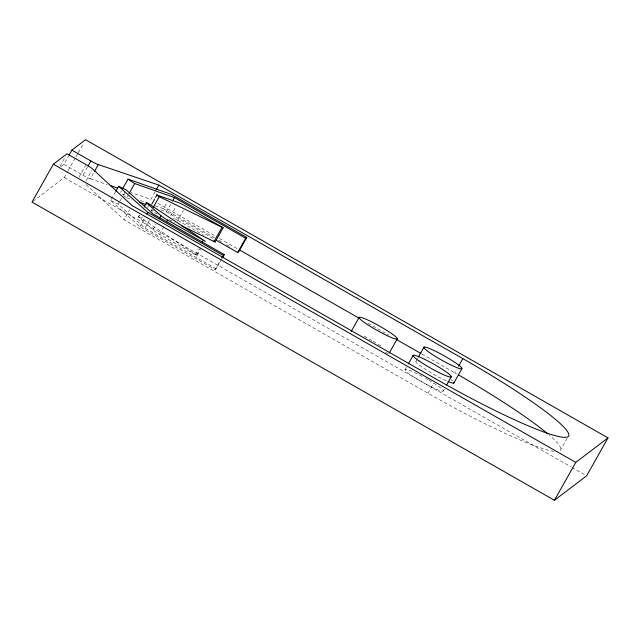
<?xml version="1.0" encoding="UTF-8"?>
<svg xmlns="http://www.w3.org/2000/svg" width="640" height="640" viewBox="0 0 640 640"><rect width="100%" height="100%" fill="white"/><g stroke="black" fill="none" stroke-linecap="round" stroke-linejoin="round"><path stroke-width="0.48" stroke-dasharray="3.2 2.4" d="M139.368 215.168L138.488 216.984L152.896 229.888A10.816 1.224 29.4 0 0 159.56 234.304L196.944 255.504L200.608 249.712M197.312 255.568L141.48 218.336L138.424 216.84M59.992 166.32L65.176 157.12M61.112 166.424L63.864 164.336L68.576 155.968M32.784 201.504L64.216 177.616L67.616 171.584M68.096 170.728L75.384 157.8M75.864 156.936L77.808 153.496M78.296 152.632L83.632 143.152M78.992 177.168L85.592 165.456M63.864 164.336L82.864 175.176L87.576 166.816M85.984 180.68L91.64 170.64M82.864 175.176A8.744 0.992 29.4 0 0 90.328 178.808L93.632 172.96M221.864 258.752L216.208 268.784L215.136 269.6L139.88 226.648L110.648 200.488L115.36 192.12M120.504 192.52L121.448 190.84M216.208 268.784L144.976 228.12L118.24 204.2L119.648 201.688M120.12 200.856L121.536 198.344M123.424 195L125.776 190.816M123.36 195.56L126.696 197.776L127.632 196.096M554.176 451.376A136.872 15.496 29.4 0 1 427.984 393.232L124.024 219.736L129.68 209.704M138.576 217.072L139.52 215.4M155.112 191.808L150.872 199.336L131.008 192.6M141.48 218.336L142.424 216.664M147.608 207.464L149.016 204.952M139.88 226.648L144.6 218.28M152.184 209.24L151.24 210.912L157.512 213.984M144.976 228.12L150.152 218.92M155.184 205.76L163.504 208.696L167.28 202M152.896 229.888L156.2 224.032M160.904 209.84L166.448 211.8L170.688 204.272M159.56 234.304L164.272 225.944M170.696 215.88L175.88 206.68M176.104 219.496A10.816 1.224 29.4 0 1 177.816 220.432L183.464 210.392M195.176 254.632L198.48 248.784M196.536 254.872L200.304 248.184M215.136 269.6L219.848 261.24M405.048 369.784L406.456 367.272M416.008 361.272L417.888 357.928M427.984 393.232L433.632 383.2M443.28 390.888L444.216 389.216M456.512 373.8A136.872 15.496 29.4 0 0 454.824 372.832L456.712 369.488M567.208 438.256L560.136 450.8A136.872 15.496 29.4 0 0 549.288 435.168M90.328 178.808L107.36 184.584M121.888 194.008L128.36 196.288M140.384 200.536L145.936 202.496M126.696 197.776L132.24 199.728M150.776 209.856L153.56 210.84M169.168 219.688L174.544 222.32M110.648 200.488L118.24 204.2M157.816 203.304L215.136 236.016M219.48 238.496L237.712 248.904M367.984 323.264L388.824 335.16M421.824 353.992L454.824 372.832M163.504 208.696L214.544 237.824M218.864 240.296L221.464 241.776M226.648 244.736L230.976 247.208M166.448 211.8L213.656 238.744M177.816 220.432L204.104 235.44M64.216 177.616L571.016 466.896M571.88 467.392L585.768 475.32M86.032 184.544L124.024 219.736M387.96 353.264A21.896 2.48 29.4 0 1 385.544 352.576M364.08 336.304A21.896 2.48 29.4 0 1 372.312 340.736M373.136 341.208A21.896 2.48 29.4 0 1 381.52 346.376M446.184 380.72A21.896 2.48 29.4 0 1 422.912 367.744A21.896 2.48 29.4 0 1 417.408 361.336M451.032 379.592A21.896 2.48 29.4 0 1 452.728 381.024M428.856 380.184A21.896 2.48 29.4 0 1 438.968 390.336A21.896 2.48 29.4 0 1 406.944 372.032A21.896 2.48 29.4 0 1 423.904 377.352M425.568 378.28A21.896 2.48 29.4 0 1 428.048 379.712M173.64 218.232A10.816 1.224 29.4 0 1 174.032 218.432M174.44 218.632A10.816 1.224 29.4 0 1 175.68 219.272"/><path stroke-width="0.96" d="M181.712 225.824L215.088 242.032L223.16 227.776L185.824 206.216A10.816 1.224 29.4 0 0 178.232 202.504L156.568 194.92L159.248 196.696L223.144 227.808M71.88 150.12L90.872 160.96A8.744 0.992 29.4 0 0 98.344 164.592L158.88 185.12L462.84 358.616A136.872 15.496 29.4 0 1 568.144 436.584A136.872 15.496 29.4 0 1 435.992 379.016L132.04 205.52L92.584 168.968A8.744 0.992 29.4 0 0 86.064 164.616L67.064 153.776L53.36 164.184L32 202.104L554.424 500.296L586.64 475.816L608 437.896L85.576 139.704L71.88 150.12L69.048 155.136M88.048 165.976L90.872 160.96M94.568 171.28L98.344 164.592M115.832 191.288L118.656 186.272L126.248 189.984L152.984 213.904L224.224 254.568L222.336 257.912M122.392 189.168L128.048 179.136L171.52 194.48L246.776 237.432L238.76 251.648L237.688 252.464L216.232 240.216M129.048 193.592L134.704 183.552L174.456 197.584L245.696 238.248L246.776 237.432M144.232 207.032L146.432 202.616L148.312 203.408L205.336 241.32L167.568 220.088A10.816 1.224 29.4 0 1 160.912 215.664L146.584 202.848M156.056 190.136L158.88 185.12M151.752 204.184L154.584 199.168M155.528 197.496L156.936 194.984M146.952 214.104L147.896 212.432L118.656 186.272M153.128 207.568L159.248 196.696M159.496 218.176L160.912 215.664M172.576 200.928L174.456 197.584M166.624 221.76L167.568 220.088M202.248 242.088L203.192 240.416M213.984 241.616L221.992 227.4M221.736 257.896L224.224 254.568M237.688 252.464L245.696 238.248M351.168 331.528L359.176 317.312M389.16 353.216L397.168 338.992A21.896 2.48 29.4 0 0 370.536 321.32A21.896 2.48 29.4 0 0 366.816 324.144A21.896 2.48 29.4 0 0 397.168 338.992M408.344 363.928L413.056 355.568M418.36 357.088L424.016 347.056M446.576 385.032L451.288 376.672M458.592 366.144L462.84 358.616M453.792 383.08L461.8 368.856A21.896 2.48 29.4 0 0 436.008 351.48A21.896 2.48 29.4 0 0 430.92 353.528A21.896 2.48 29.4 0 0 461.8 368.856M554.424 500.296L575.784 462.384L608 437.896M215.088 242.032L214.728 241.584M110.192 185.544L117.76 188.112M139.64 202.344L146.112 204.624M239.448 249.896L359.296 318.304M396.64 339.616L420.96 353.496M147.896 212.432L223.152 255.384M53.36 164.184L575.784 462.384M213.68 240.904L214.152 241.192M128.048 179.136L134.704 183.552M458.2 374.768A136.872 15.496 29.4 0 1 547.776 433.88M453.904 382.4A21.896 2.48 29.4 0 1 448.104 381.544M418.84 360.768A21.896 2.48 29.4 0 0 450.704 377.08A21.896 2.48 29.4 0 0 426.976 360.504A21.896 2.48 29.4 0 0 418.84 360.768"/></g></svg>
